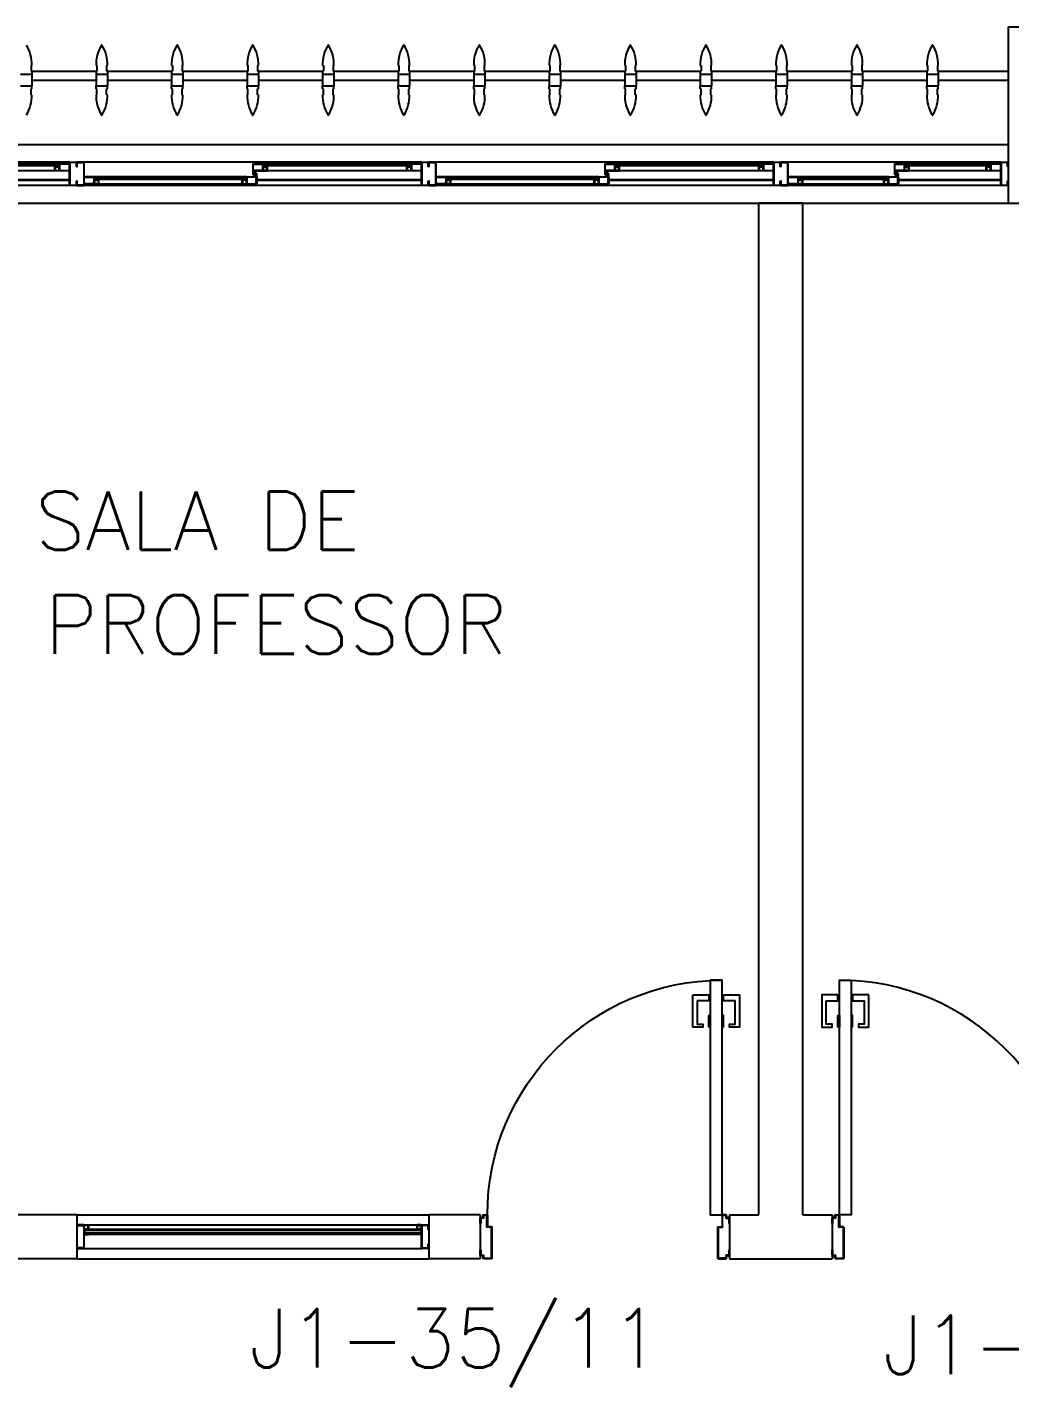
# Model space of a CAD drawing. Header units: millimetres. Extents: x 1887 to 2405, y 1100 to 1335.
# Drawn here: x 2102.216 to 2105.565, y 1266.988 to 1271.648 of the extents above; entities that cross this region are included whole.
import ezdxf

# ---------------------------------------------------------------- set-up
doc = ezdxf.new("R2010")
doc.units = ezdxf.units.MM
for name, color, linetype in [('AR-ALV', 2, 'Continuous'), ('AR-BRISES', 1, 'Continuous'), ('AR-ESQ', 1, 'Continuous'), ('AR-ESTC', 3, 'Continuous'), ('AR-PEITORIL', 1, 'Continuous'), ('AR-PORTA', 1, 'Continuous'), ('BR-PAINEL', 1, 'Continuous'), ('BR-SUPORTE', 1, 'Continuous'), ('DT-ESQ-BAGUETE-C', 2, 'Continuous'), ('DT-ESQ-BAGUETE-V', 1, 'Continuous'), ('DT-ESQ-CHAPA DOBRADA-V', 1, 'Continuous'), ('DT-ESQ-MARCO-V', 1, 'Continuous'), ('DT-ESQ-PERFIL CADEIRA-C', 2, 'Continuous'), ('DT-ESQ-PERFIL CADEIRA-V', 1, 'Continuous'), ('DT-ESQ-PERFIL U SIMPLES-C', 2, 'Continuous'), ('DT-ESQ-PERFIL U-C', 2, 'Continuous'), ('DT-ESQ-PERFIL U-V', 1, 'Continuous'), ('DT-ESQ-VIDRO-C', 2, 'Continuous'), ('ENDEREÇO', 2, 'Continuous'), ('maçaneta', 1, 'Continuous'), ('mov', 1, 'Continuous'), ('PM-PERFIL U-C', 2, 'Continuous'), ('pm1', 2, 'Continuous'), ('TEXTO', 2, 'Continuous')]:
    doc.layers.add(name, color=color, linetype=linetype)
doc.styles.add('UNB-100', font='simplex.shx', dxfattribs={"height": 0.2})
doc.styles.add('UNB1-100', font='simplex.shx', dxfattribs={"height": 0.2})

# ---------------------------------------------------------------- blocks, each defined once
blk = doc.blocks.new('EF40-P')
at = {"layer": 'DT-ESQ-BAGUETE-C', "color": 2, "ltscale": 0.1}
for points in [[(0.4225, -0.08), (0.409, -0.08), (0.409, -0.0785), (0.422, -0.0785, 0.414214), (0.4225, -0.078), (0.4225, -0.067, 0.414214), (0.422, -0.0665), (0.409, -0.0665), (0.409, -0.065), (0.4225, -0.065, -0.414214), (0.424, -0.0665), (0.424, -0.0785, -0.414214)], [(0.7015, -0.08), (0.715, -0.08), (0.715, -0.0785), (0.702, -0.0785, -0.414214), (0.7015, -0.078), (0.7015, -0.067, -0.414214), (0.702, -0.0665), (0.715, -0.0665), (0.715, -0.065), (0.7015, -0.065, 0.414214), (0.7, -0.0665), (0.7, -0.0785, 0.414214)], [(1.41, -0.08), (1.3965, -0.08), (1.3965, -0.0785), (1.4095, -0.0785, 0.414214), (1.41, -0.078), (1.41, -0.067, 0.414214), (1.4095, -0.0665), (1.3965, -0.0665), (1.3965, -0.065), (1.41, -0.065, -0.414214), (1.4115, -0.0665), (1.4115, -0.0785, -0.414214)], [(1.9015, -0.08), (1.915, -0.08), (1.915, -0.0785), (1.902, -0.0785, -0.414214), (1.9015, -0.078), (1.9015, -0.067, -0.414214), (1.902, -0.0665), (1.915, -0.0665), (1.915, -0.065), (1.9015, -0.065, 0.414214), (1.9, -0.0665), (1.9, -0.0785, 0.414214)], [(2.61, -0.08), (2.5965, -0.08), (2.5965, -0.0785), (2.6095, -0.0785, 0.414214), (2.61, -0.078), (2.61, -0.067, 0.414214), (2.6095, -0.0665), (2.5965, -0.0665), (2.5965, -0.065), (2.61, -0.065, -0.414214), (2.6115, -0.0665), (2.6115, -0.0785, -0.414214)], [(3.1015, -0.08), (3.115, -0.08), (3.115, -0.0785), (3.102, -0.0785, -0.414214), (3.1015, -0.078), (3.1015, -0.067, -0.414214), (3.102, -0.0665), (3.115, -0.0665), (3.115, -0.065), (3.1015, -0.065, 0.414214), (3.1, -0.0665), (3.1, -0.0785, 0.414214)], [(0.0735, -0.125), (0.06, -0.125), (0.06, -0.1235), (0.073, -0.1235, 0.414214), (0.0735, -0.123), (0.0735, -0.112, 0.414214), (0.073, -0.1115), (0.06, -0.1115), (0.06, -0.11), (0.0735, -0.11, -0.414214), (0.075, -0.1115), (0.075, -0.1235, -0.414214)], [(0.339, -0.125), (0.3525, -0.125), (0.3525, -0.1235), (0.3395, -0.1235, -0.414214), (0.339, -0.123), (0.339, -0.112, -0.414214), (0.3395, -0.1115), (0.3525, -0.1115), (0.3525, -0.11), (0.339, -0.11, 0.414214), (0.3375, -0.1115), (0.3375, -0.1235, 0.414214)], [(0.8485, -0.125), (0.835, -0.125), (0.835, -0.1235), (0.848, -0.1235, 0.414214), (0.8485, -0.123), (0.8485, -0.112, 0.414214), (0.848, -0.1115), (0.835, -0.1115), (0.835, -0.11), (0.8485, -0.11, -0.414214), (0.85, -0.1115), (0.85, -0.1235, -0.414214)], [(1.3265, -0.125), (1.34, -0.125), (1.34, -0.1235), (1.327, -0.1235, -0.414214), (1.3265, -0.123), (1.3265, -0.112, -0.414214), (1.327, -0.1115), (1.34, -0.1115), (1.34, -0.11), (1.3265, -0.11, 0.414214), (1.325, -0.1115), (1.325, -0.1235, 0.414214)], [(2.0485, -0.125), (2.035, -0.125), (2.035, -0.1235), (2.048, -0.1235, 0.414214), (2.0485, -0.123), (2.0485, -0.112, 0.414214), (2.048, -0.1115), (2.035, -0.1115), (2.035, -0.11), (2.0485, -0.11, -0.414214), (2.05, -0.1115), (2.05, -0.1235, -0.414214)], [(2.5265, -0.125), (2.54, -0.125), (2.54, -0.1235), (2.527, -0.1235, -0.414214), (2.5265, -0.123), (2.5265, -0.112, -0.414214), (2.527, -0.1115), (2.54, -0.1115), (2.54, -0.11), (2.5265, -0.11, 0.414214), (2.525, -0.1115), (2.525, -0.1235, 0.414214)], [(3.2485, -0.125), (3.235, -0.125), (3.235, -0.1235), (3.248, -0.1235, 0.414214), (3.2485, -0.123), (3.2485, -0.112, 0.414214), (3.248, -0.1115), (3.235, -0.1115), (3.235, -0.11), (3.2485, -0.11, -0.414214), (3.25, -0.1115), (3.25, -0.1235, -0.414214)]]:
    blk.add_lwpolyline(points, format="xyb", close=True, dxfattribs=at)
at = {"layer": 'DT-ESQ-BAGUETE-V', "ltscale": 0.1}
for p, q in [((0.4225, -0.065), (0.7015, -0.065)), ((1.41, -0.065), (1.9015, -0.065)), ((2.61, -0.065), (3.1015, -0.065))]:
    blk.add_line(p, q, dxfattribs=at)
at = {"layer": 'DT-ESQ-BAGUETE-V', "color": 1, "ltscale": 0.1}
for p, q in [((0.0735, -0.11), (0.339, -0.11)), ((0.8485, -0.11), (1.3265, -0.11)), ((2.0485, -0.11), (2.5265, -0.11)), ((3.2485, -0.11), (3.7265, -0.11))]:
    blk.add_line(p, q, dxfattribs=at)
at = {"layer": 'DT-ESQ-CHAPA DOBRADA-V', "ltscale": 0.1}
for p, q in [((0.025, -0.077), (0.374, -0.077)), ((0.025, -0.08), (0.374, -0.08)), ((0.8, -0.077), (1.3615, -0.077)), ((0.8, -0.08), (1.3615, -0.08))]:
    blk.add_line(p, q, dxfattribs=at)
at = {"layer": 'DT-ESQ-CHAPA DOBRADA-V', "color": 1, "ltscale": 0.1}
for p, q in [((2, -0.077), (2.5615, -0.077)), ((2, -0.08), (2.5615, -0.08)), ((3.2, -0.077), (3.7615, -0.077)), ((3.2, -0.08), (3.7615, -0.08))]:
    blk.add_line(p, q, dxfattribs=at)
at = {"layer": 'DT-ESQ-PERFIL CADEIRA-C', "color": 2, "ltscale": 0.1}
for p, q in [((0.376, -0.0885), (0.4225, -0.0885)), ((0.75, -0.0885), (0.7015, -0.0885)), ((1.3635, -0.0885), (1.41, -0.0885)), ((1.95, -0.0885), (1.9015, -0.0885)), ((2.5635, -0.0885), (2.61, -0.0885)), ((3.15, -0.0885), (3.1015, -0.0885)), ((0.025, -0.1335), (0.0735, -0.1335)), ((0.3855, -0.1335), (0.339, -0.1335)), ((0.8, -0.1335), (0.8485, -0.1335)), ((1.373, -0.1335), (1.3265, -0.1335)), ((2, -0.1335), (2.0485, -0.1335)), ((2.573, -0.1335), (2.5265, -0.1335)), ((3.2, -0.1335), (3.2485, -0.1335))]:
    blk.add_line(p, q, dxfattribs=at)
for points in [[(0.4225, -0.087, -1), (0.4225, -0.09), (0.376, -0.09, -0.414214), (0.374, -0.088), (0.374, -0.067, -0.414214), (0.376, -0.065), (0.4075, -0.065, -0.414214), (0.409, -0.0665), (0.409, -0.087)], [(0.409, -0.0885, -0.198913), (0.4079, -0.0881, -0.198913), (0.4075, -0.087), (0.4075, -0.067, 0.414214), (0.407, -0.0665), (0.376, -0.0665, 0.414214), (0.3755, -0.067), (0.3755, -0.088, 0.414214), (0.376, -0.0885)], [(0.7015, -0.09), (0.75, -0.09), (0.75, -0.0885), (0.715, -0.0885, 0.198912), (0.7161, -0.0881, 0.198913), (0.7165, -0.087), (0.7165, -0.067, -0.414214), (0.717, -0.0665), (0.75, -0.0665), (0.75, -0.065), (0.7165, -0.065, 0.414214), (0.715, -0.0665), (0.715, -0.0785), (0.715, -0.08), (0.715, -0.087), (0.7015, -0.087, 1)], [(1.41, -0.087, -1), (1.41, -0.09), (1.3635, -0.09, -0.414214), (1.3615, -0.088), (1.3615, -0.067, -0.414214), (1.3635, -0.065), (1.395, -0.065, -0.414214), (1.3965, -0.0665), (1.3965, -0.087)], [(1.3965, -0.0885, -0.198913), (1.3954, -0.0881, -0.198913), (1.395, -0.087), (1.395, -0.067, 0.414214), (1.3945, -0.0665), (1.3635, -0.0665, 0.414214), (1.363, -0.067), (1.363, -0.088, 0.414214), (1.3635, -0.0885)], [(1.9015, -0.09), (1.95, -0.09), (1.95, -0.0885), (1.915, -0.0885, 0.198912), (1.9161, -0.0881, 0.198913), (1.9165, -0.087), (1.9165, -0.067, -0.414214), (1.917, -0.0665), (1.95, -0.0665), (1.95, -0.065), (1.9165, -0.065, 0.414214), (1.915, -0.0665), (1.915, -0.0785), (1.915, -0.08), (1.915, -0.087), (1.9015, -0.087, 1)], [(2.61, -0.087, -1), (2.61, -0.09), (2.5635, -0.09, -0.414214), (2.5615, -0.088), (2.5615, -0.067, -0.414214), (2.5635, -0.065), (2.595, -0.065, -0.414214), (2.5965, -0.0665), (2.5965, -0.087)], [(2.5965, -0.0885, -0.198913), (2.5954, -0.0881, -0.198913), (2.595, -0.087), (2.595, -0.067, 0.414214), (2.5945, -0.0665), (2.5635, -0.0665, 0.414214), (2.563, -0.067), (2.563, -0.088, 0.414214), (2.5635, -0.0885)], [(3.1015, -0.09), (3.15, -0.09), (3.15, -0.0885), (3.115, -0.0885, 0.198912), (3.1161, -0.0881, 0.198913), (3.1165, -0.087), (3.1165, -0.067, -0.414214), (3.117, -0.0665), (3.15, -0.0665), (3.15, -0.065), (3.1165, -0.065, 0.414214), (3.115, -0.0665), (3.115, -0.0785), (3.115, -0.08), (3.115, -0.087), (3.1015, -0.087, 1)], [(0.0735, -0.135), (0.025, -0.135), (0.025, -0.1335), (0.06, -0.1335, -0.198912), (0.0589, -0.1331, -0.198913), (0.0585, -0.132), (0.0585, -0.112, 0.414214), (0.058, -0.1115), (0.025, -0.1115), (0.025, -0.11), (0.0585, -0.11, -0.414214), (0.06, -0.1115), (0.06, -0.1235), (0.06, -0.125), (0.06, -0.132), (0.0735, -0.132, -1)], [(0.339, -0.132, 1), (0.339, -0.135), (0.3855, -0.135, 0.414214), (0.3875, -0.133), (0.3875, -0.112, 0.414214), (0.3855, -0.11), (0.354, -0.11, 0.414214), (0.3525, -0.1115), (0.3525, -0.132)], [(0.3525, -0.1335, 0.198913), (0.3536, -0.1331, 0.198913), (0.354, -0.132), (0.354, -0.112, -0.414214), (0.3545, -0.1115), (0.3855, -0.1115, -0.414214), (0.386, -0.112), (0.386, -0.133, -0.414214), (0.3855, -0.1335)], [(0.8485, -0.135), (0.8, -0.135), (0.8, -0.1335), (0.835, -0.1335, -0.198912), (0.8339, -0.1331, -0.198913), (0.8335, -0.132), (0.8335, -0.112, 0.414214), (0.833, -0.1115), (0.8, -0.1115), (0.8, -0.11), (0.8335, -0.11, -0.414214), (0.835, -0.1115), (0.835, -0.1235), (0.835, -0.125), (0.835, -0.132), (0.8485, -0.132, -1)], [(1.3265, -0.132, 1), (1.3265, -0.135), (1.373, -0.135, 0.414214), (1.375, -0.133), (1.375, -0.112, 0.414214), (1.373, -0.11), (1.3415, -0.11, 0.414214), (1.34, -0.1115), (1.34, -0.132)], [(1.34, -0.1335, 0.198913), (1.3411, -0.1331, 0.198913), (1.3415, -0.132), (1.3415, -0.112, -0.414214), (1.342, -0.1115), (1.373, -0.1115, -0.414214), (1.3735, -0.112), (1.3735, -0.133, -0.414214), (1.373, -0.1335)], [(2.0485, -0.135), (2, -0.135), (2, -0.1335), (2.035, -0.1335, -0.198912), (2.0339, -0.1331, -0.198913), (2.0335, -0.132), (2.0335, -0.112, 0.414214), (2.033, -0.1115), (2, -0.1115), (2, -0.11), (2.0335, -0.11, -0.414214), (2.035, -0.1115), (2.035, -0.1235), (2.035, -0.125), (2.035, -0.132), (2.0485, -0.132, -1)], [(2.5265, -0.132, 1), (2.5265, -0.135), (2.573, -0.135, 0.414214), (2.575, -0.133), (2.575, -0.112, 0.414214), (2.573, -0.11), (2.5415, -0.11, 0.414214), (2.54, -0.1115), (2.54, -0.132)], [(2.54, -0.1335, 0.198913), (2.5411, -0.1331, 0.198913), (2.5415, -0.132), (2.5415, -0.112, -0.414214), (2.542, -0.1115), (2.573, -0.1115, -0.414214), (2.5735, -0.112), (2.5735, -0.133, -0.414214), (2.573, -0.1335)], [(3.2485, -0.135), (3.2, -0.135), (3.2, -0.1335), (3.235, -0.1335, -0.198912), (3.2339, -0.1331, -0.198913), (3.2335, -0.132), (3.2335, -0.112, 0.414214), (3.233, -0.1115), (3.2, -0.1115), (3.2, -0.11), (3.2335, -0.11, -0.414214), (3.235, -0.1115), (3.235, -0.1235), (3.235, -0.125), (3.235, -0.132), (3.2485, -0.132, -1)]]:
    blk.add_lwpolyline(points, format="xyb", close=True, dxfattribs=at)
at = {"layer": 'DT-ESQ-PERFIL CADEIRA-V', "ltscale": 0.1}
for p, q in [((0.4075, -0.09), (0.7015, -0.09)), ((1.395, -0.09), (1.9015, -0.09))]:
    blk.add_line(p, q, dxfattribs=at)
at = {"layer": 'DT-ESQ-PERFIL CADEIRA-V', "color": 1, "ltscale": 0.1}
for p, q in [((2.595, -0.09), (3.1015, -0.09)), ((0.0735, -0.135), (0.339, -0.135)), ((0.8485, -0.135), (1.3265, -0.135)), ((2.0485, -0.135), (2.5265, -0.135))]:
    blk.add_line(p, q, dxfattribs=at)
at = {"layer": 'DT-ESQ-PERFIL CADEIRA-V', "color": 2, "ltscale": 0.1}
blk.add_line((3.2485, -0.135), (3.7265, -0.135), dxfattribs=at)
at = {"layer": 'DT-ESQ-PERFIL U SIMPLES-C', "color": 2, "ltscale": 0.1}
for points in [[(0.376, -0.102), (0.384, -0.102), (0.384, -0.1005), (0.376, -0.1005, -0.414214), (0.3755, -0.1), (0.3755, -0.092, -0.414214), (0.376, -0.0915), (0.384, -0.0915), (0.384, -0.09), (0.376, -0.09, 0.414214), (0.374, -0.092), (0.374, -0.1, 0.414214)], [(1.3635, -0.102), (1.3715, -0.102), (1.3715, -0.1005), (1.3635, -0.1005, -0.414214), (1.363, -0.1), (1.363, -0.092, -0.414214), (1.3635, -0.0915), (1.3715, -0.0915), (1.3715, -0.09), (1.3635, -0.09, 0.414214), (1.3615, -0.092), (1.3615, -0.1, 0.414214)], [(2.5635, -0.102), (2.5715, -0.102), (2.5715, -0.1005), (2.5635, -0.1005, -0.414214), (2.563, -0.1), (2.563, -0.092, -0.414214), (2.5635, -0.0915), (2.5715, -0.0915), (2.5715, -0.09), (2.5635, -0.09, 0.414214), (2.5615, -0.092), (2.5615, -0.1, 0.414214)], [(0.3855, -0.098), (0.3775, -0.098), (0.3775, -0.0995), (0.3855, -0.0995, -0.414214), (0.386, -0.1), (0.386, -0.108, -0.414214), (0.3855, -0.1085), (0.3775, -0.1085), (0.3775, -0.11), (0.3855, -0.11, 0.414214), (0.3875, -0.108), (0.3875, -0.1, 0.414214)], [(1.373, -0.098), (1.365, -0.098), (1.365, -0.0995), (1.373, -0.0995, -0.414214), (1.3735, -0.1), (1.3735, -0.108, -0.414214), (1.373, -0.1085), (1.365, -0.1085), (1.365, -0.11), (1.373, -0.11, 0.414214), (1.375, -0.108), (1.375, -0.1, 0.414214)], [(2.573, -0.098), (2.565, -0.098), (2.565, -0.0995), (2.573, -0.0995, -0.414214), (2.5735, -0.1), (2.5735, -0.108, -0.414214), (2.573, -0.1085), (2.565, -0.1085), (2.565, -0.11), (2.573, -0.11, 0.414214), (2.575, -0.108), (2.575, -0.1, 0.414214)]]:
    blk.add_lwpolyline(points, format="xyb", close=True, dxfattribs=at)
at = {"layer": 'DT-ESQ-PERFIL U-C', "color": 2, "ltscale": 0.1}
for points in [[(0, -0.0615, -0.414214), (0.0015, -0.06), (0.0235, -0.06, -0.414214), (0.025, -0.0615), (0.025, -0.1385, -0.414214), (0.0235, -0.14), (0.0015, -0.14, -0.414214), (0, -0.1385), (0, -0.125), (0.0015, -0.125), (0.0015, -0.138, 0.414214), (0.002, -0.1385), (0.023, -0.1385, 0.414214), (0.0235, -0.138), (0.0235, -0.062, 0.414214), (0.023, -0.0615), (0.002, -0.0615, 0.414214), (0.0015, -0.062), (0.0015, -0.075), (0, -0.075)], [(0.775, -0.0615, 0.414214), (0.7735, -0.06), (0.7515, -0.06, 0.414214), (0.75, -0.0615), (0.75, -0.1385, 0.414214), (0.7515, -0.14), (0.7735, -0.14, 0.414214), (0.775, -0.1385), (0.775, -0.125), (0.7735, -0.125), (0.7735, -0.138, -0.414214), (0.773, -0.1385), (0.752, -0.1385, -0.414214), (0.7515, -0.138), (0.7515, -0.062, -0.414214), (0.752, -0.0615), (0.773, -0.0615, -0.414214), (0.7735, -0.062), (0.7735, -0.075), (0.775, -0.075)], [(0.775, -0.0615, -0.414214), (0.7765, -0.06), (0.7985, -0.06, -0.414214), (0.8, -0.0615), (0.8, -0.1385, -0.414214), (0.7985, -0.14), (0.7765, -0.14, -0.414214), (0.775, -0.1385), (0.775, -0.125), (0.7765, -0.125), (0.7765, -0.138, 0.414214), (0.777, -0.1385), (0.798, -0.1385, 0.414214), (0.7985, -0.138), (0.7985, -0.062, 0.414214), (0.798, -0.0615), (0.777, -0.0615, 0.414214), (0.7765, -0.062), (0.7765, -0.075), (0.775, -0.075)], [(1.975, -0.0615, 0.414214), (1.9735, -0.06), (1.9515, -0.06, 0.414214), (1.95, -0.0615), (1.95, -0.1385, 0.414214), (1.9515, -0.14), (1.9735, -0.14, 0.414214), (1.975, -0.1385), (1.975, -0.125), (1.9735, -0.125), (1.9735, -0.138, -0.414214), (1.973, -0.1385), (1.952, -0.1385, -0.414214), (1.9515, -0.138), (1.9515, -0.062, -0.414214), (1.952, -0.0615), (1.973, -0.0615, -0.414214), (1.9735, -0.062), (1.9735, -0.075), (1.975, -0.075)], [(1.975, -0.0615, -0.414214), (1.9765, -0.06), (1.9985, -0.06, -0.414214), (2, -0.0615), (2, -0.1385, -0.414214), (1.9985, -0.14), (1.9765, -0.14, -0.414214), (1.975, -0.1385), (1.975, -0.125), (1.9765, -0.125), (1.9765, -0.138, 0.414214), (1.977, -0.1385), (1.998, -0.1385, 0.414214), (1.9985, -0.138), (1.9985, -0.062, 0.414214), (1.998, -0.0615), (1.977, -0.0615, 0.414214), (1.9765, -0.062), (1.9765, -0.075), (1.975, -0.075)], [(3.175, -0.0615, 0.414214), (3.1735, -0.06), (3.1515, -0.06, 0.414214), (3.15, -0.0615), (3.15, -0.1385, 0.414214), (3.1515, -0.14), (3.1735, -0.14, 0.414214), (3.175, -0.1385), (3.175, -0.125), (3.1735, -0.125), (3.1735, -0.138, -0.414214), (3.173, -0.1385), (3.152, -0.1385, -0.414214), (3.1515, -0.138), (3.1515, -0.062, -0.414214), (3.152, -0.0615), (3.173, -0.0615, -0.414214), (3.1735, -0.062), (3.1735, -0.075), (3.175, -0.075)], [(3.175, -0.0615, -0.414214), (3.1765, -0.06), (3.1985, -0.06, -0.414214), (3.2, -0.0615), (3.2, -0.1385, -0.414214), (3.1985, -0.14), (3.1765, -0.14, -0.414214), (3.175, -0.1385), (3.175, -0.125), (3.1765, -0.125), (3.1765, -0.138, 0.414214), (3.177, -0.1385), (3.198, -0.1385, 0.414214), (3.1985, -0.138), (3.1985, -0.062, 0.414214), (3.198, -0.0615), (3.177, -0.0615, 0.414214), (3.1765, -0.062), (3.1765, -0.075), (3.175, -0.075)]]:
    blk.add_lwpolyline(points, format="xyb", close=True, dxfattribs=at)
at = {"layer": 'DT-ESQ-PERFIL U-V', "color": 1, "ltscale": 0.1}
for p, q in [((0.0235, -0.06), (0.7515, -0.06)), ((0.7985, -0.06), (1.9515, -0.06)), ((1.9985, -0.06), (3.1515, -0.06)), ((0.0235, -0.14), (0.7515, -0.14)), ((0.7985, -0.14), (1.9515, -0.14)), ((1.9985, -0.14), (3.1515, -0.14))]:
    blk.add_line(p, q, dxfattribs=at)
at = {"layer": 'DT-ESQ-PERFIL U-V', "ltscale": 0.1}
for p, q in [((3.1985, -0.06), (4.3515, -0.06)), ((3.1985, -0.14), (4.3515, -0.14))]:
    blk.add_line(p, q, dxfattribs=at)
at = {"layer": 'DT-ESQ-VIDRO-C', "ltscale": 0.1}
for points in [[(0.7125, -0.085), (0.7125, -0.082), (0.4115, -0.082), (0.4115, -0.085)], [(1.9125, -0.085), (1.9125, -0.082), (1.399, -0.082), (1.399, -0.085)], [(3.1125, -0.085), (3.1125, -0.082), (2.599, -0.082), (2.599, -0.085)], [(0.063, -0.13), (0.063, -0.127), (0.3495, -0.127), (0.3495, -0.13)], [(0.838, -0.13), (0.838, -0.127), (1.337, -0.127), (1.337, -0.13)], [(2.038, -0.13), (2.038, -0.127), (2.537, -0.127), (2.537, -0.13)], [(3.238, -0.13), (3.238, -0.127), (3.737, -0.127), (3.737, -0.13)]]:
    blk.add_lwpolyline(points, close=True, dxfattribs=at)
blk = doc.blocks.new('EF05-P')
at = {"layer": 'DT-ESQ-BAGUETE-C', "ltscale": 0.1}
blk.add_lwpolyline([(0.039, -0.05), (0.0255, -0.05), (0.0255, -0.0485), (0.039, -0.0485), (0.039, -0.0365), (0.0255, -0.0365), (0.0255, -0.035), (0.039, -0.035, -0.414214), (0.0405, -0.0365), (0.0405, -0.0485, -0.414214)], format="xyb", close=True, dxfattribs=at)
at = {"layer": 'DT-ESQ-BAGUETE-C', "color": 2, "ltscale": 0.1}
blk.add_lwpolyline([(1.161, -0.05), (1.1745, -0.05), (1.1745, -0.0485), (1.161, -0.0485), (1.161, -0.0365), (1.1745, -0.0365), (1.1745, -0.035), (1.161, -0.035, 0.414214), (1.1595, -0.0365), (1.1595, -0.0485, 0.414214)], format="xyb", close=True, dxfattribs=at)
at = {"layer": 'DT-ESQ-BAGUETE-V', "color": 2, "ltscale": 0.1}
blk.add_line((1.161, -0.05), (0.039, -0.05), dxfattribs=at)
at = {"layer": 'DT-ESQ-CHAPA DOBRADA-V', "color": 2, "ltscale": 0.1}
blk.add_line((1.16, -0.067), (0.04, -0.067), dxfattribs=at)
at = {"layer": 'DT-ESQ-MARCO-V', "color": 1, "ltscale": 0.1}
for p, q in [((0.0235, -0.035), (1.1765, -0.035)), ((0.0235, -0.115), (1.1765, -0.115))]:
    blk.add_line(p, q, dxfattribs=at)
at = {"layer": 'DT-ESQ-PERFIL U-C', "color": 2, "ltscale": 0.1}
for points in [[(0.025, -0.0655), (0.025, -0.0655, 0.414214), (0.0235, -0.067), (0.0235, -0.1135), (0.0015, -0.1135), (0.0015, -0.1), (0, -0.1), (0, -0.1135, 0.414214), (0.0015, -0.115), (0.0235, -0.115, 0.414214), (0.025, -0.1135), (0.025, -0.067), (0.04, -0.067, 1), (0.04, -0.064), (0.025, -0.064), (0.025, -0.0365, 0.414214), (0.0235, -0.035), (0.0015, -0.035, 0.414214), (0, -0.0365), (0, -0.05), (0.0015, -0.05), (0.0015, -0.0365), (0.0235, -0.0365), (0.0235, -0.064, 0.414214), (0.025, -0.0655), (0.04, -0.0655)], [(1.175, -0.0655), (1.175, -0.0655, -0.414214), (1.1765, -0.067), (1.1765, -0.1135), (1.1985, -0.1135), (1.1985, -0.1), (1.2, -0.1), (1.2, -0.1135, -0.414214), (1.1985, -0.115), (1.1765, -0.115, -0.414214), (1.175, -0.1135), (1.175, -0.067), (1.16, -0.067, -1), (1.16, -0.064), (1.175, -0.064), (1.175, -0.0365, -0.414214), (1.1765, -0.035), (1.1985, -0.035, -0.414214), (1.2, -0.0365), (1.2, -0.05), (1.1985, -0.05), (1.1985, -0.0365), (1.1765, -0.0365), (1.1765, -0.064, -0.414214), (1.175, -0.0655), (1.16, -0.0655)]]:
    blk.add_lwpolyline(points, format="xyb", dxfattribs=at)
at = {"layer": 'DT-ESQ-VIDRO-C', "color": 2, "ltscale": 0.1}
blk.add_lwpolyline([(0.027, -0.062), (0.027, -0.052), (1.173, -0.052), (1.173, -0.062)], close=True, dxfattribs=at)
blk = doc.blocks.new('BR-MODULO8')
at = {"layer": 'BR-PAINEL'}
for p, q in [((-3.3667, 0.24), (-3.3283, 0.24)), ((-3.3308, 0.27), (-3.3308, 0.25)), ((-3.3283, 0.27), (-3.3308, 0.27)), ((-3.3283, 0.25), (-3.3308, 0.25)), ((-3.3283, 0.25), (-3.3283, 0.24)), ((-3.3283, 0.24), (-3.3283, 0.2)), ((-3.1092, 0.27), (-3.1067, 0.27)), ((-3.1092, 0.25), (-3.1092, 0.24)), ((-3.1092, 0.25), (-3.1067, 0.25)), ((-3.1092, 0.24), (-3.0708, 0.24)), ((-3.1092, 0.24), (-3.1092, 0.2)), ((-3.1067, 0.27), (-3.1067, 0.25)), ((-3.0733, 0.27), (-3.0733, 0.25)), ((-3.0708, 0.27), (-3.0733, 0.27)), ((-3.0708, 0.25), (-3.0733, 0.25)), ((-3.0708, 0.25), (-3.0708, 0.24)), ((-3.0708, 0.24), (-3.0708, 0.2)), ((-2.8517, 0.27), (-2.8492, 0.27)), ((-2.8517, 0.25), (-2.8517, 0.24)), ((-2.8517, 0.25), (-2.8492, 0.25)), ((-2.8517, 0.24), (-2.8133, 0.24)), ((-2.8517, 0.24), (-2.8517, 0.2)), ((-2.8492, 0.27), (-2.8492, 0.25)), ((-2.8158, 0.27), (-2.8158, 0.25)), ((-2.8133, 0.27), (-2.8158, 0.27)), ((-2.8133, 0.25), (-2.8158, 0.25)), ((-2.8133, 0.25), (-2.8133, 0.24)), ((-2.8133, 0.24), (-2.8133, 0.2)), ((-2.5942, 0.27), (-2.5917, 0.27)), ((-2.5942, 0.25), (-2.5942, 0.24)), ((-2.5942, 0.25), (-2.5917, 0.25)), ((-2.5942, 0.24), (-2.5558, 0.24)), ((-2.5942, 0.24), (-2.5942, 0.2)), ((-2.5917, 0.27), (-2.5917, 0.25)), ((-2.5583, 0.27), (-2.5583, 0.25)), ((-2.5558, 0.27), (-2.5583, 0.27)), ((-2.5558, 0.25), (-2.5583, 0.25)), ((-2.5558, 0.25), (-2.5558, 0.24)), ((-2.5558, 0.24), (-2.5558, 0.2)), ((-2.3367, 0.27), (-2.3342, 0.27)), ((-2.3367, 0.25), (-2.3367, 0.24)), ((-2.3367, 0.25), (-2.3342, 0.25)), ((-2.3367, 0.24), (-2.2983, 0.24)), ((-2.3367, 0.24), (-2.3367, 0.2)), ((-2.3342, 0.27), (-2.3342, 0.25)), ((-2.3008, 0.27), (-2.3008, 0.25)), ((-2.2983, 0.27), (-2.3008, 0.27)), ((-2.2983, 0.25), (-2.3008, 0.25)), ((-2.2983, 0.25), (-2.2983, 0.24)), ((-2.2983, 0.24), (-2.2983, 0.2)), ((-2.0792, 0.27), (-2.0767, 0.27)), ((-2.0792, 0.25), (-2.0792, 0.24)), ((-2.0792, 0.25), (-2.0767, 0.25)), ((-2.0792, 0.24), (-2.0408, 0.24)), ((-2.0792, 0.24), (-2.0792, 0.2)), ((-2.0767, 0.27), (-2.0767, 0.25)), ((-2.0433, 0.27), (-2.0433, 0.25)), ((-2.0408, 0.27), (-2.0433, 0.27)), ((-2.0408, 0.25), (-2.0433, 0.25)), ((-2.0408, 0.25), (-2.0408, 0.24)), ((-2.0408, 0.24), (-2.0408, 0.2)), ((-1.8217, 0.27), (-1.8192, 0.27)), ((-1.8217, 0.25), (-1.8217, 0.24)), ((-1.8217, 0.25), (-1.8192, 0.25)), ((-1.8217, 0.24), (-1.7833, 0.24)), ((-1.8217, 0.24), (-1.8217, 0.2)), ((-1.8192, 0.27), (-1.8192, 0.25)), ((-1.7858, 0.27), (-1.7858, 0.25)), ((-1.7833, 0.27), (-1.7858, 0.27)), ((-1.7833, 0.25), (-1.7858, 0.25)), ((-1.7833, 0.25), (-1.7833, 0.24)), ((-1.7833, 0.24), (-1.7833, 0.2)), ((-1.5642, 0.27), (-1.5617, 0.27)), ((-1.5642, 0.25), (-1.5642, 0.24)), ((-1.5642, 0.25), (-1.5617, 0.25)), ((-1.5642, 0.24), (-1.5258, 0.24)), ((-1.5642, 0.24), (-1.5642, 0.2)), ((-1.5617, 0.27), (-1.5617, 0.25)), ((-1.5283, 0.27), (-1.5283, 0.25)), ((-1.5258, 0.27), (-1.5283, 0.27)), ((-1.5258, 0.25), (-1.5283, 0.25)), ((-1.5258, 0.25), (-1.5258, 0.24)), ((-1.5258, 0.24), (-1.5258, 0.2)), ((-1.3067, 0.27), (-1.3042, 0.27)), ((-1.3067, 0.25), (-1.3067, 0.24)), ((-1.3067, 0.25), (-1.3042, 0.25)), ((-1.3067, 0.24), (-1.2683, 0.24)), ((-1.3067, 0.24), (-1.3067, 0.2)), ((-1.3042, 0.27), (-1.3042, 0.25)), ((-1.2708, 0.27), (-1.2708, 0.25)), ((-1.2683, 0.27), (-1.2708, 0.27)), ((-1.2683, 0.25), (-1.2708, 0.25)), ((-1.2683, 0.25), (-1.2683, 0.24)), ((-1.2683, 0.24), (-1.2683, 0.2)), ((-1.0492, 0.27), (-1.0467, 0.27)), ((-1.0492, 0.25), (-1.0492, 0.24)), ((-1.0492, 0.25), (-1.0467, 0.25)), ((-1.0492, 0.24), (-1.0108, 0.24)), ((-1.0492, 0.24), (-1.0492, 0.2)), ((-1.0467, 0.27), (-1.0467, 0.25)), ((-1.0133, 0.27), (-1.0133, 0.25)), ((-1.0108, 0.27), (-1.0133, 0.27)), ((-1.0108, 0.25), (-1.0133, 0.25)), ((-1.0108, 0.25), (-1.0108, 0.24)), ((-1.0108, 0.24), (-1.0108, 0.2)), ((-0.7917, 0.27), (-0.7892, 0.27)), ((-0.7917, 0.25), (-0.7917, 0.24)), ((-0.7917, 0.25), (-0.7892, 0.25)), ((-0.7917, 0.24), (-0.7533, 0.24)), ((-0.7917, 0.24), (-0.7917, 0.2)), ((-0.7892, 0.27), (-0.7892, 0.25)), ((-0.7558, 0.27), (-0.7558, 0.25)), ((-0.7533, 0.27), (-0.7558, 0.27)), ((-0.7533, 0.25), (-0.7558, 0.25)), ((-0.7533, 0.25), (-0.7533, 0.24)), ((-0.7533, 0.24), (-0.7533, 0.2)), ((-0.5342, 0.27), (-0.5317, 0.27)), ((-0.5342, 0.25), (-0.5317, 0.25)), ((-0.5342, 0.25), (-0.5342, 0.24)), ((-0.5342, 0.24), (-0.5342, 0.2)), ((-0.5342, 0.24), (-0.4958, 0.24)), ((-0.5317, 0.27), (-0.5317, 0.25)), ((-0.4958, 0.27), (-0.4983, 0.27)), ((-0.4983, 0.27), (-0.4983, 0.25)), ((-0.4958, 0.25), (-0.4983, 0.25)), ((-0.4958, 0.25), (-0.4958, 0.24)), ((-0.4958, 0.24), (-0.4958, 0.2)), ((-0.2767, 0.27), (-0.2742, 0.27)), ((-0.2767, 0.25), (-0.2767, 0.24)), ((-0.2767, 0.25), (-0.2742, 0.25)), ((-0.2767, 0.24), (-0.2383, 0.24)), ((-0.2767, 0.24), (-0.2767, 0.2)), ((-0.2742, 0.27), (-0.2742, 0.25)), ((-0.2408, 0.27), (-0.2408, 0.25)), ((-0.2383, 0.27), (-0.2408, 0.27)), ((-0.2383, 0.25), (-0.2408, 0.25)), ((-0.2383, 0.25), (-0.2383, 0.24)), ((-0.2383, 0.24), (-0.2383, 0.2)), ((-3.3667, 0.2), (-3.3283, 0.2)), ((-3.3283, 0.19), (-3.3308, 0.19)), ((-3.3308, 0.17), (-3.3308, 0.19)), ((-3.3283, 0.19), (-3.3283, 0.2)), ((-3.1092, 0.2), (-3.0708, 0.2)), ((-3.1092, 0.19), (-3.1092, 0.2)), ((-3.1092, 0.19), (-3.1067, 0.19)), ((-3.1067, 0.17), (-3.1067, 0.19)), ((-3.0708, 0.19), (-3.0733, 0.19)), ((-3.0733, 0.17), (-3.0733, 0.19)), ((-3.0708, 0.19), (-3.0708, 0.2)), ((-2.8517, 0.2), (-2.8133, 0.2)), ((-2.8517, 0.19), (-2.8517, 0.2)), ((-2.8517, 0.19), (-2.8492, 0.19)), ((-2.8492, 0.17), (-2.8492, 0.19)), ((-2.8133, 0.19), (-2.8158, 0.19)), ((-2.8158, 0.17), (-2.8158, 0.19)), ((-2.8133, 0.19), (-2.8133, 0.2)), ((-2.5942, 0.2), (-2.5558, 0.2)), ((-2.5942, 0.19), (-2.5942, 0.2)), ((-2.5942, 0.19), (-2.5917, 0.19)), ((-2.5917, 0.17), (-2.5917, 0.19)), ((-2.5558, 0.19), (-2.5583, 0.19)), ((-2.5583, 0.17), (-2.5583, 0.19)), ((-2.5558, 0.19), (-2.5558, 0.2)), ((-2.3367, 0.2), (-2.2983, 0.2)), ((-2.3367, 0.19), (-2.3367, 0.2)), ((-2.3367, 0.19), (-2.3342, 0.19)), ((-2.3342, 0.17), (-2.3342, 0.19)), ((-2.2983, 0.19), (-2.3008, 0.19)), ((-2.3008, 0.17), (-2.3008, 0.19)), ((-2.2983, 0.19), (-2.2983, 0.2)), ((-2.0792, 0.2), (-2.0408, 0.2)), ((-2.0792, 0.19), (-2.0792, 0.2)), ((-2.0792, 0.19), (-2.0767, 0.19)), ((-2.0767, 0.17), (-2.0767, 0.19)), ((-2.0408, 0.19), (-2.0433, 0.19)), ((-2.0433, 0.17), (-2.0433, 0.19)), ((-2.0408, 0.19), (-2.0408, 0.2)), ((-1.8217, 0.2), (-1.7833, 0.2)), ((-1.8217, 0.19), (-1.8217, 0.2)), ((-1.8217, 0.19), (-1.8192, 0.19)), ((-1.8192, 0.17), (-1.8192, 0.19)), ((-1.7833, 0.19), (-1.7858, 0.19)), ((-1.7858, 0.17), (-1.7858, 0.19)), ((-1.7833, 0.19), (-1.7833, 0.2)), ((-1.5642, 0.2), (-1.5258, 0.2)), ((-1.5642, 0.19), (-1.5642, 0.2)), ((-1.5642, 0.19), (-1.5617, 0.19)), ((-1.5617, 0.17), (-1.5617, 0.19)), ((-1.5258, 0.19), (-1.5283, 0.19)), ((-1.5283, 0.17), (-1.5283, 0.19)), ((-1.5258, 0.19), (-1.5258, 0.2)), ((-1.3067, 0.2), (-1.2683, 0.2)), ((-1.3067, 0.19), (-1.3067, 0.2)), ((-1.3067, 0.19), (-1.3042, 0.19)), ((-1.3042, 0.17), (-1.3042, 0.19)), ((-1.2683, 0.19), (-1.2708, 0.19)), ((-1.2708, 0.17), (-1.2708, 0.19)), ((-1.2683, 0.19), (-1.2683, 0.2)), ((-1.0492, 0.2), (-1.0108, 0.2)), ((-1.0492, 0.19), (-1.0492, 0.2)), ((-1.0492, 0.19), (-1.0467, 0.19)), ((-1.0467, 0.17), (-1.0467, 0.19)), ((-1.0108, 0.19), (-1.0133, 0.19)), ((-1.0133, 0.17), (-1.0133, 0.19)), ((-1.0108, 0.19), (-1.0108, 0.2)), ((-0.7917, 0.2), (-0.7533, 0.2)), ((-0.7917, 0.19), (-0.7917, 0.2)), ((-0.7917, 0.19), (-0.7892, 0.19)), ((-0.7892, 0.17), (-0.7892, 0.19)), ((-0.7533, 0.19), (-0.7558, 0.19)), ((-0.7558, 0.17), (-0.7558, 0.19)), ((-0.7533, 0.19), (-0.7533, 0.2)), ((-0.5342, 0.19), (-0.5342, 0.2)), ((-0.5342, 0.2), (-0.4958, 0.2)), ((-0.5342, 0.19), (-0.5317, 0.19)), ((-0.5317, 0.17), (-0.5317, 0.19)), ((-0.4983, 0.17), (-0.4983, 0.19)), ((-0.4958, 0.19), (-0.4983, 0.19)), ((-0.4958, 0.19), (-0.4958, 0.2)), ((-0.2767, 0.2), (-0.2383, 0.2)), ((-0.2767, 0.19), (-0.2767, 0.2)), ((-0.2767, 0.19), (-0.2742, 0.19)), ((-0.2742, 0.17), (-0.2742, 0.19)), ((-0.2383, 0.19), (-0.2408, 0.19)), ((-0.2408, 0.17), (-0.2408, 0.19)), ((-0.2383, 0.19), (-0.2383, 0.2)), ((-3.3283, 0.17), (-3.3308, 0.17)), ((-3.1092, 0.17), (-3.1067, 0.17)), ((-3.0708, 0.17), (-3.0733, 0.17)), ((-2.8517, 0.17), (-2.8492, 0.17)), ((-2.8133, 0.17), (-2.8158, 0.17)), ((-2.5942, 0.17), (-2.5917, 0.17)), ((-2.5558, 0.17), (-2.5583, 0.17)), ((-2.3367, 0.17), (-2.3342, 0.17)), ((-2.2983, 0.17), (-2.3008, 0.17)), ((-2.0792, 0.17), (-2.0767, 0.17)), ((-2.0408, 0.17), (-2.0433, 0.17)), ((-1.8217, 0.17), (-1.8192, 0.17)), ((-1.7833, 0.17), (-1.7858, 0.17)), ((-1.5642, 0.17), (-1.5617, 0.17)), ((-1.5258, 0.17), (-1.5283, 0.17)), ((-1.3067, 0.17), (-1.3042, 0.17)), ((-1.2683, 0.17), (-1.2708, 0.17)), ((-1.0492, 0.17), (-1.0467, 0.17)), ((-1.0108, 0.17), (-1.0133, 0.17)), ((-0.7917, 0.17), (-0.7892, 0.17)), ((-0.7533, 0.17), (-0.7558, 0.17)), ((-0.5342, 0.17), (-0.5317, 0.17)), ((-0.4958, 0.17), (-0.4983, 0.17)), ((-0.2767, 0.17), (-0.2742, 0.17)), ((-0.2383, 0.17), (-0.2408, 0.17))]:
    blk.add_line(p, q, dxfattribs=at)
for centre, radius, start, end in [((-3.4533, 0.2739), 0.1251, 358.228, 31.5279), ((-2.9842, 0.2739), 0.1251, 148.4721, 181.772), ((-3.09, 0.3387), 0.001, 37.1012, 142.8988), ((-3.1958, 0.2739), 0.1251, 358.228, 31.5279), ((-2.7267, 0.2739), 0.1251, 148.4721, 181.772), ((-2.8325, 0.3387), 0.001, 37.1012, 142.8988), ((-2.9383, 0.2739), 0.1251, 358.228, 31.5279), ((-2.4692, 0.2739), 0.1251, 148.4721, 181.772), ((-2.575, 0.3387), 0.001, 37.1012, 142.8988), ((-2.6808, 0.2739), 0.1251, 358.228, 31.5279), ((-2.2117, 0.2739), 0.1251, 148.4721, 181.772), ((-2.3175, 0.3387), 0.001, 37.1012, 142.8988), ((-2.4233, 0.2739), 0.1251, 358.228, 31.5279), ((-1.9542, 0.2739), 0.1251, 148.4721, 181.772), ((-2.06, 0.3387), 0.001, 37.1012, 142.8988), ((-2.1658, 0.2739), 0.1251, 358.228, 31.5279), ((-1.6967, 0.2739), 0.1251, 148.4721, 181.772), ((-1.8025, 0.3387), 0.001, 37.1012, 142.8988), ((-1.9083, 0.2739), 0.1251, 358.228, 31.5279), ((-1.4392, 0.2739), 0.1251, 148.4721, 181.772), ((-1.545, 0.3387), 0.001, 37.1012, 142.8988), ((-1.6508, 0.2739), 0.1251, 358.228, 31.5279), ((-1.1817, 0.2739), 0.1251, 148.4721, 181.772), ((-1.2875, 0.3387), 0.001, 37.1012, 142.8988), ((-1.3933, 0.2739), 0.1251, 358.228, 31.5279), ((-0.9242, 0.2739), 0.1251, 148.4721, 181.772), ((-1.03, 0.3387), 0.001, 37.1012, 142.8988), ((-1.1358, 0.2739), 0.1251, 358.228, 31.5279), ((-0.6667, 0.2739), 0.1251, 148.4721, 181.772), ((-0.7725, 0.3387), 0.001, 37.1012, 142.8988), ((-0.8783, 0.2739), 0.1251, 358.228, 31.5279), ((-0.4092, 0.2739), 0.1251, 148.4721, 181.772), ((-0.515, 0.3387), 0.001, 37.1012, 142.8988), ((-0.6208, 0.2739), 0.1251, 358.228, 31.5279), ((-0.1517, 0.2739), 0.1251, 148.4721, 181.772), ((-0.2575, 0.3387), 0.001, 37.1012, 142.8988), ((-0.3633, 0.2739), 0.1251, 358.228, 31.5279), ((-3.4533, 0.1661), 0.1251, 328.4721, 1.772), ((-2.9842, 0.1661), 0.1251, 178.228, 211.5279), ((-3.1958, 0.1661), 0.1251, 328.4721, 1.772), ((-2.7267, 0.1661), 0.1251, 178.228, 211.5279), ((-2.9383, 0.1661), 0.1251, 328.4721, 1.772), ((-2.4692, 0.1661), 0.1251, 178.228, 211.5279), ((-2.6808, 0.1661), 0.1251, 328.4721, 1.772), ((-2.2117, 0.1661), 0.1251, 178.228, 211.5279), ((-2.4233, 0.1661), 0.1251, 328.4721, 1.772), ((-1.9542, 0.1661), 0.1251, 178.228, 211.5279), ((-2.1658, 0.1661), 0.1251, 328.4721, 1.772), ((-1.6967, 0.1661), 0.1251, 178.228, 211.5279), ((-1.9083, 0.1661), 0.1251, 328.4721, 1.772), ((-1.4392, 0.1661), 0.1251, 178.228, 211.5279), ((-1.6508, 0.1661), 0.1251, 328.4721, 1.772), ((-1.1817, 0.1661), 0.1251, 178.228, 211.5279), ((-1.3933, 0.1661), 0.1251, 328.4721, 1.772), ((-0.9242, 0.1661), 0.1251, 178.228, 211.5279), ((-1.1358, 0.1661), 0.1251, 328.4721, 1.772), ((-0.6667, 0.1661), 0.1251, 178.228, 211.5279), ((-0.8783, 0.1661), 0.1251, 328.4721, 1.772), ((-0.4092, 0.1661), 0.1251, 178.228, 211.5279), ((-0.6208, 0.1661), 0.1251, 328.4721, 1.772), ((-0.1517, 0.1661), 0.1251, 178.228, 211.5279), ((-0.3633, 0.1661), 0.1251, 328.4721, 1.772), ((-3.09, 0.1013), 0.001, 217.1012, 322.8988), ((-2.8325, 0.1013), 0.001, 217.1012, 322.8988), ((-2.575, 0.1013), 0.001, 217.1012, 322.8988), ((-2.3175, 0.1013), 0.001, 217.1012, 322.8988), ((-2.06, 0.1013), 0.001, 217.1012, 322.8988), ((-1.8025, 0.1013), 0.001, 217.1012, 322.8988), ((-1.545, 0.1013), 0.001, 217.1012, 322.8988), ((-1.2875, 0.1013), 0.001, 217.1012, 322.8988), ((-1.03, 0.1013), 0.001, 217.1012, 322.8988), ((-0.7725, 0.1013), 0.001, 217.1012, 322.8988), ((-0.515, 0.1013), 0.001, 217.1012, 322.8988), ((-0.2575, 0.1013), 0.001, 217.1012, 322.8988)]:
    blk.add_arc(centre, radius, start, end, dxfattribs=at)
at = {"layer": 'BR-SUPORTE'}
for p, q in [((-3.3283, 0.25), (-3.1067, 0.25)), ((-3.0708, 0.25), (-2.8492, 0.25)), ((-2.8133, 0.25), (-2.5917, 0.25)), ((-2.5558, 0.25), (-2.3342, 0.25)), ((-2.2983, 0.25), (-2.0767, 0.25)), ((-2.0408, 0.25), (-1.8192, 0.25)), ((-1.7833, 0.25), (-1.5617, 0.25)), ((-1.5258, 0.25), (-1.3042, 0.25)), ((-1.2683, 0.25), (-1.0467, 0.25)), ((-1.0108, 0.25), (-0.7892, 0.25)), ((-0.7533, 0.25), (-0.5317, 0.25)), ((-0.4958, 0.25), (-0.2742, 0.25)), ((-0.2383, 0.25), (0, 0.25)), ((-3.3283, 0.22), (-3.1092, 0.22)), ((-3.0708, 0.22), (-2.8517, 0.22)), ((-2.8133, 0.22), (-2.5942, 0.22)), ((-2.5558, 0.22), (-2.3367, 0.22)), ((-2.2983, 0.22), (-2.0792, 0.22)), ((-2.0408, 0.22), (-1.8217, 0.22)), ((-1.7833, 0.22), (-1.5642, 0.22)), ((-1.5258, 0.22), (-1.3067, 0.22)), ((-1.2683, 0.22), (-1.0492, 0.22)), ((-1.0108, 0.22), (-0.7917, 0.22)), ((-0.7533, 0.22), (-0.5342, 0.22)), ((-0.4958, 0.22), (-0.2767, 0.22)), ((-0.2383, 0.22), (0, 0.22))]:
    blk.add_line(p, q, dxfattribs=at)
blk = doc.blocks.new('PM3')
at = {"layer": 'maçaneta'}
for points in [[(0.02, 0.825), (-0.035, 0.825), (-0.035, 0.715), (0, 0.715), (0, 0.725), (-0.02, 0.725), (-0.02, 0.8035, -0.414214), (-0.0185, 0.805), (0.02, 0.805)], [(0.125, 0.825), (0.07, 0.825), (0.07, 0.805), (0.1085, 0.805, -0.414214), (0.11, 0.8035), (0.11, 0.725), (0.09, 0.725), (0.09, 0.715), (0.125, 0.715)]]:
    blk.add_lwpolyline(points, format="xyb", close=True, dxfattribs=at)
for points in [[(0.02, 0.715), (0.02, 0.755), (0.025, 0.755), (0.025, 0.715)], [(0.07, 0.715), (0.07, 0.755), (0.065, 0.755), (0.065, 0.715)]]:
    blk.add_lwpolyline(points, close=True, dxfattribs=at)
at = {"layer": 'mov'}
blk.add_arc((0.025, 0.075), 0.8, 0, 90, dxfattribs=at)
at = {"layer": 'PM-PERFIL U-C'}
for p, q in [((0, 0.045), (0, 0.0635)), ((0.0015, 0.065), (0.01, 0.065)), ((0.002, 0.063), (0.002, 0.045)), ((0.0105, 0.063), (0.002, 0.063)), ((0.01, 0.065), (0.01, 0.0735)), ((0.0115, 0.075), (0.0235, 0.075)), ((0.012, 0.073), (0.012, 0.0645)), ((0.023, 0.073), (0.012, 0.073)), ((0.023, 0.0335), (0.023, 0.073)), ((0.025, 0.0735), (0.025, 0.034)), ((0.825, 0.0735), (0.825, 0.034)), ((0.8385, 0.075), (0.8265, 0.075)), ((0.827, 0.073), (0.838, 0.073)), ((0.827, 0.0335), (0.827, 0.073)), ((0.838, 0.073), (0.838, 0.0645)), ((0.8395, 0.063), (0.848, 0.063)), ((0.84, 0.065), (0.84, 0.0735)), ((0.8485, 0.065), (0.84, 0.065)), ((0.848, 0.063), (0.848, 0.045)), ((0.85, 0.045), (0.85, 0.0635)), ((0.002, 0.045), (0, 0.045)), ((0.038, 0.032), (0.0245, 0.032)), ((0.0385, 0.034), (0.025, 0.034)), ((0.038, 0.032), (0.038, -0.073)), ((0.04, 0.0325), (0.04, -0.0735)), ((0.81, 0.0325), (0.81, -0.0735)), ((0.8115, 0.034), (0.825, 0.034)), ((0.812, 0.032), (0.8255, 0.032)), ((0.812, 0.032), (0.812, -0.073)), ((0.848, 0.045), (0.85, 0.045)), ((0, -0.045), (0.002, -0.045)), ((0, -0.0635), (0, -0.045)), ((0.002, -0.045), (0.002, -0.063)), ((0.85, -0.045), (0.848, -0.045)), ((0.848, -0.045), (0.848, -0.063)), ((0.85, -0.0635), (0.85, -0.045)), ((0.01, -0.065), (0.0015, -0.065)), ((0.002, -0.063), (0.0105, -0.063)), ((0.01, -0.0735), (0.01, -0.065)), ((0.0385, -0.075), (0.0115, -0.075)), ((0.012, -0.0645), (0.012, -0.073)), ((0.012, -0.073), (0.038, -0.073)), ((0.8115, -0.075), (0.8385, -0.075)), ((0.838, -0.073), (0.812, -0.073)), ((0.838, -0.0645), (0.838, -0.073)), ((0.848, -0.063), (0.8395, -0.063)), ((0.84, -0.0735), (0.84, -0.065)), ((0.84, -0.065), (0.8485, -0.065))]:
    blk.add_line(p, q, dxfattribs=at)
for centre, start, end in [((0.0015, 0.0635), 90, 180), ((0.0115, 0.0735), 90, 180), ((0.0105, 0.0645), 270, 0), ((0.0235, 0.0735), 360, 90), ((0.8265, 0.0735), 90, 180), ((0.8395, 0.0645), 180, 270), ((0.8385, 0.0735), 0, 90), ((0.8485, 0.0635), 0, 90), ((0.0245, 0.0335), 180, 270), ((0.0385, 0.0325), 0, 90), ((0.8115, 0.0325), 90, 180), ((0.8255, 0.0335), 270, 0), ((0.0015, -0.0635), 180, 270), ((0.0115, -0.0735), 180, 270), ((0.0105, -0.0645), 0, 90), ((0.0385, -0.0735), 269.9386, 0), ((0.8115, -0.0735), 180, 270.0614), ((0.8395, -0.0645), 90, 180), ((0.8385, -0.0735), 270, 0), ((0.8485, -0.0635), 270, 0)]:
    blk.add_arc(centre, 0.0015, start, end, dxfattribs=at)
at = {"layer": 'pm1'}
blk.add_lwpolyline([(0.065, 0.875), (0.065, 0.075), (0.025, 0.075), (0.025, 0.875)], close=True, dxfattribs=at)

msp = doc.modelspace()

# ---------------------------------------------------------------- linework, layer by layer
at = {"layer": 'AR-ALV'}
for p, q in [((2104.8597, 1271.0485), (2104.7097, 1271.0485)), ((2104.7097, 1267.5985), (2104.7097, 1271.0485)), ((2104.8597, 1267.5985), (2104.8597, 1271.0485)), ((2102.3847, 1267.5985), (2101.2597, 1267.5985)), ((2102.3847, 1267.5985), (2102.3847, 1267.4485)), ((2103.7597, 1267.5985), (2103.5847, 1267.5985)), ((2103.5847, 1267.5985), (2103.5847, 1267.4485)), ((2103.7597, 1267.5985), (2103.7597, 1267.4485)), ((2103.7597, 1267.5985), (2103.7597, 1267.4485)), ((2104.6097, 1267.5985), (2104.6097, 1267.4485)), ((2104.6097, 1267.5985), (2104.7097, 1267.5985)), ((2104.8597, 1267.5985), (2104.9597, 1267.5985)), ((2104.9597, 1267.5985), (2104.9597, 1267.4485)), ((2102.3847, 1267.4485), (2099.2097, 1267.4485)), ((2103.7597, 1267.4485), (2103.5847, 1267.4485)), ((2104.6097, 1267.4485), (2104.9597, 1267.4485)), ((2104.7097, 1267.4485), (2104.8597, 1267.4485))]:
    msp.add_line(p, q, dxfattribs=at)
at = {"layer": 'AR-ESTC'}
msp.add_lwpolyline([(2105.7597, 1271.6485), (2105.5597, 1271.6485), (2105.5597, 1271.0485), (2105.7597, 1271.0485)], close=True, dxfattribs=at)
at = {"layer": 'AR-PEITORIL'}
for p, q in [((2100.4097, 1271.2485), (2105.5597, 1271.2485)), ((2100.4097, 1271.0485), (2105.5597, 1271.0485)), ((2102.3847, 1267.5985), (2103.5847, 1267.5985)), ((2102.3847, 1267.4485), (2103.5847, 1267.4485))]:
    msp.add_line(p, q, dxfattribs=at)

# ---------------------------------------------------------------- block references
at = {"layer": 'AR-BRISES'}
msp.add_blockref('BR-MODULO8', (2105.5597, 1271.2485), dxfattribs=at)
at = {"layer": 'AR-ESQ', "rotation": 180}
msp.add_blockref('EF40-P', (2105.5597, 1271.0485), dxfattribs=at)
at = {"layer": 'AR-ESQ'}
msp.add_blockref('EF05-P', (2102.3847, 1267.5985), dxfattribs=at)
at = {"layer": 'AR-PORTA', "xscale": -1}
msp.add_blockref('PM3', (2104.6097, 1267.5235), dxfattribs=at)
at = {"layer": 'AR-PORTA'}
msp.add_blockref('PM3', (2104.9597, 1267.5235), dxfattribs=at)

# ---------------------------------------------------------------- texts
at = {"layer": 'ENDEREÇO', "style": 'UNB1-100'}
for s, p in [('J1-35/11', (2102.9724, 1267.077)), ('J1-36/11', (2105.133, 1267.0547))]:
    msp.add_text(s, height=0.2, dxfattribs=at).set_placement(p)
at = {"layer": 'TEXTO', "style": 'UNB-100'}
for s, p in [('SALA DE', (2102.2426, 1269.8658)), ('PROFESSOR', (2102.2758, 1269.5117))]:
    msp.add_text(s, height=0.2, dxfattribs=at).set_placement(p)

doc.saveas('drawing.dxf')
